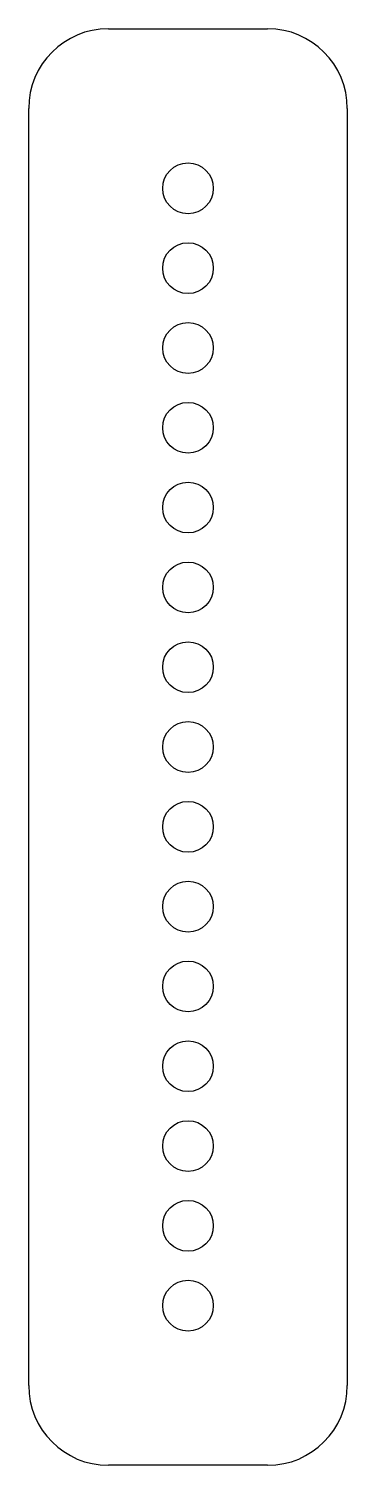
# Model space of a CAD drawing. Extents: x -0.5 to 0.5, y -1.67 to 2.83.
import ezdxf

# ---------------------------------------------------------------- set-up
doc = ezdxf.new("R2010")
doc.units = 0
doc.header["$MEASUREMENT"] = 0
doc.layers.add('VISIBLE', color=7, linetype='CONTINUOUS')

msp = doc.modelspace()

# ---------------------------------------------------------------- linework, layer by layer
at = {"layer": 'VISIBLE'}
for p, q in [((-0.25, 2.8344), (0.25, 2.8344)), ((-0.5, -1.4156), (-0.5, 2.5844)), ((0.5, 2.5844), (0.5, -1.4156)), ((0.25, -1.6656), (-0.25, -1.6656))]:
    msp.add_line(p, q, dxfattribs=at)
for centre in [(0, 2.3344), (0, 2.0844), (0, 1.8344), (0, 1.5844), (0, 1.3344), (0, 1.0844), (0, 0.8344), (0, 0.5844), (0, 0.3344), (0, 0.0844), (0, -0.1656), (0, -0.4156), (0, -0.6656), (0, -0.9156), (0, -1.1656)]:
    msp.add_circle(centre, 0.0795, dxfattribs=at)
for centre, start, end in [((-0.25, 2.5844), 90, 180), ((0.25, 2.5844), 0, 90), ((-0.25, -1.4156), 180, 270), ((0.25, -1.4156), 270, 0)]:
    msp.add_arc(centre, 0.25, start, end, dxfattribs=at)

doc.saveas('drawing.dxf')
